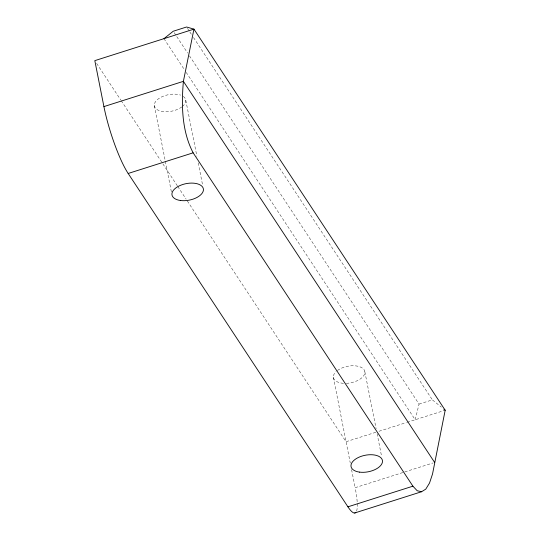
<?xml version="1.0" encoding="UTF-8"?>
<svg xmlns="http://www.w3.org/2000/svg" width="540" height="540" viewBox="0 0 540 540"><rect width="100%" height="100%" fill="white"/><g stroke="black" fill="none" stroke-linecap="round" stroke-linejoin="round"><path stroke-width="0.41" stroke-dasharray="2.7 2.03" d="M189.472 55.856L419.047 404.102L415.193 419.762L186.253 72.475M419.047 404.102L432.378 399.863L441.342 407.12M375.8 432.277L346.052 441.727L186.584 199.827M379.013 431.257L406.35 422.57M407.153 422.314L445.183 410.231M356.562 511.11A51.523 9.187 72.4 0 0 355.151 487.694L433.019 462.956M187.495 28.404L189.351 31.219M189.817 31.927L191.673 34.736M193.529 37.55L432.378 399.863M174.17 32.643L187.616 53.041M163.958 38.664L184.39 69.66M96.667 63.443L120.751 99.974M121.217 100.676L177.309 185.767M177.775 186.469L186.118 199.125M364.865 371.864L376.124 428.706M377.102 433.647L381.665 456.719M333.369 377.237L350.278 463.07M351.581 469.638L355.151 487.694M185.8 100.244L196.891 156.263M198.2 162.851L202.601 185.092M154.305 105.611L171.436 192.112M337.392 370.521A15.991 8.404 -11.2 0 1 364.115 369.785A15.991 8.404 -11.2 0 1 345.85 383.353M343.474 383.306A15.991 8.404 -11.2 0 1 336.116 371.574M183.276 96.41A15.991 8.404 -11.2 0 1 182.446 106.441M181.784 106.961A15.991 8.404 -11.2 0 1 159.509 110.761A15.991 8.404 -11.2 0 1 158.328 98.894A15.991 8.404 -11.2 0 1 180.596 95.101"/><path stroke-width="0.81" d="M163.958 38.664L173.239 31.232L186.57 27L193.948 29.133L445.183 410.231L432.54 473.951L429.523 483.05L425.783 489.119L421.578 491.738L354.659 513M103.916 106.596L183.391 81.344L193.948 29.133L94.817 60.635L103.916 106.596A51.523 9.187 72.4 0 0 128.169 173.468L347.929 506.824A51.523 9.187 72.4 0 0 355.752 512.474M128.169 173.468L193.144 152.827L412.911 486.182L417.184 490.739L421.578 491.738M347.929 506.824L412.911 486.182M443.9 409.192L445.183 410.231M434.626 462.443L183.391 81.344C181.339 105.307 181.757 131.058 193.144 152.827M359.586 472.129A15.991 8.404 -11.2 0 0 382.482 460.836A15.991 8.404 -11.2 0 0 358.135 457.596A15.991 8.404 -11.2 0 0 359.586 472.129M180.522 200.502A15.991 8.404 -11.2 0 0 203.418 189.209A15.991 8.404 -11.2 0 0 179.071 185.976A15.991 8.404 -11.2 0 0 180.522 200.502"/></g></svg>
